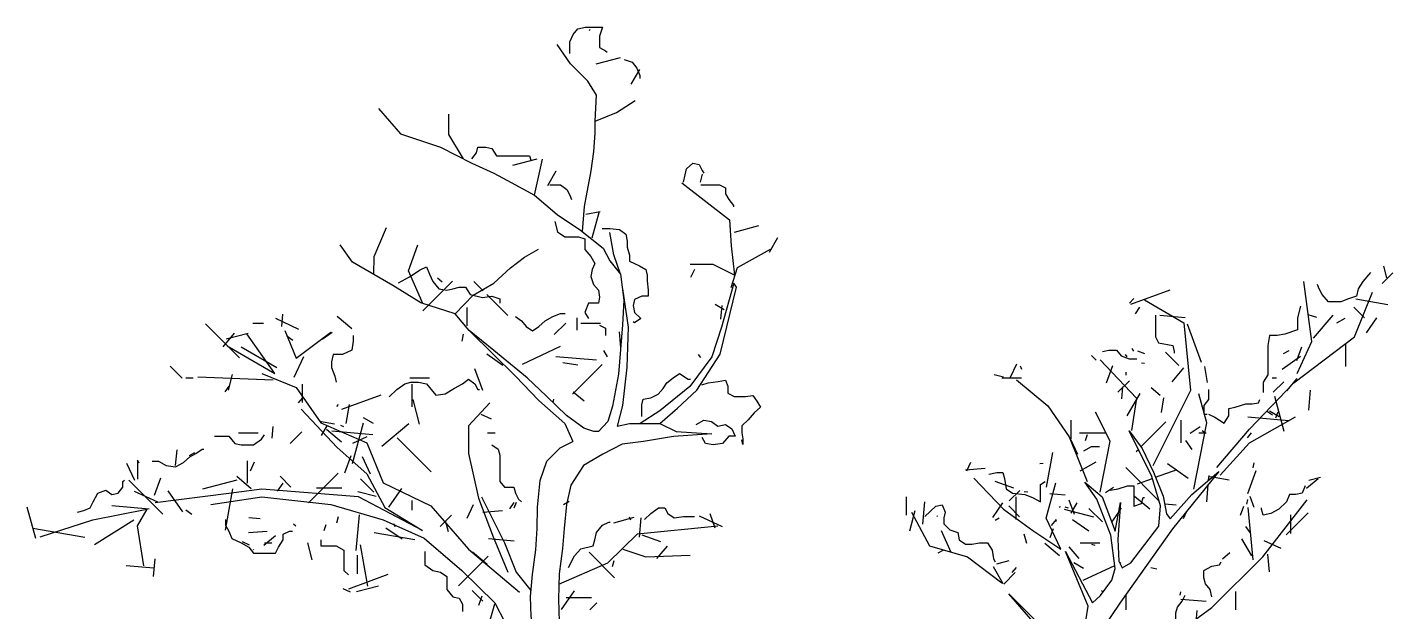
# Model space of a CAD drawing. Extents: x -1.04 to 1.85, y -0.02 to 4.94.
# Drawn here: x -1.045 to 1.47, y 3.861 to 4.937 of the extents above; entities that cross this region are included whole.
import ezdxf

# ---------------------------------------------------------------- set-up
doc = ezdxf.new("R2010")
doc.units = 0
doc.header["$MEASUREMENT"] = 0
doc.layers.add('TREES', color=3, linetype='CONTINUOUS')

msp = doc.modelspace()

# ---------------------------------------------------------------- linework, layer by layer
at = {"layer": 'TREES', "color": 3}
msp.add_line((-0.0095, 4.9314), (-0.0084, 4.9337), dxfattribs=at)
at = {"layer": 'TREES'}
for p, q in [((0.0031, 4.87), (0.0479, 4.882)), ((0.0675, 4.8329), (0.0831, 4.8599)), ((-0.1507, 4.6832), (-0.1059, 4.6952)), ((-0.0863, 4.6462), (-0.0707, 4.6731)), ((0.1951, 4.652), (0.199, 4.6666)), ((-0.0161, 4.5933), (0.0102, 4.5979)), ((-0.0042, 4.5493), (0.009, 4.5986)), ((0.2577, 4.5602), (0.3025, 4.5722)), ((0.3221, 4.5231), (0.3376, 4.5501)), ((0.1776, 4.4769), (0.1847, 4.4921)), ((1.4506, 4.4654), (1.4702, 4.4851)), ((1.4597, 4.476), (1.4539, 4.4975)), ((-0.3165, 4.4149), (-0.2618, 4.4696)), ((-0.2809, 4.468), (-0.2893, 4.4751)), ((-0.2053, 4.4518), (-0.2227, 4.4692)), ((0.9876, 4.4274), (1.0603, 4.4539)), ((-0.16, 4.4065), (-0.1985, 4.4451)), ((0.2386, 4.4171), (0.2219, 4.4268)), ((0.9853, 4.4292), (0.9937, 4.4376)), ((1.461, 4.4263), (1.4022, 4.4366)), ((-0.5761, 4.3861), (-0.5741, 4.4089)), ((-0.447, 4.3821), (-0.4739, 4.4047)), ((-0.2346, 4.3872), (-0.2346, 4.4211)), ((-0.0323, 4.3794), (-0.0323, 4.4023)), ((0.2326, 4.4), (0.2348, 4.4251)), ((0.9962, 4.4097), (1.0047, 4.4219)), ((1.0881, 4.4024), (1.0413, 4.4065)), ((1.3308, 4.4031), (1.3143, 4.4075)), ((1.3671, 4.3929), (1.3826, 4.4018)), ((1.4182, 4.4019), (1.3984, 4.4217)), ((1.4219, 4.3745), (1.4413, 4.4023)), ((-0.6543, 4.3287), (-0.717, 4.3914)), ((-0.6101, 4.3919), (-0.6294, 4.3919)), ((-0.5445, 4.381), (-0.5871, 4.4008)), ((-0.0742, 4.3712), (-0.0531, 4.3922)), ((0.0111, 4.3919), (-0.0252, 4.3919)), ((1.1179, 4.3198), (1.0921, 4.3908)), ((1.4485, 4.3971), (1.4484, 4.3972)), ((-0.6839, 4.3487), (-0.663, 4.3737)), ((-0.6784, 4.3633), (-0.6382, 4.374)), ((-0.5558, 4.3603), (-0.567, 4.3682)), ((-0.5015, 4.3629), (-0.4835, 4.3755)), ((-0.2437, 4.3592), (-0.2414, 4.3724)), ((0.0485, 4.3469), (0.0459, 4.3763)), ((1.3838, 4.3128), (1.3838, 4.3544)), ((-0.5853, 4.3104), (-0.6507, 4.3482)), ((-0.5533, 4.2931), (-0.5357, 4.3309)), ((-0.1688, 4.3145), (-0.1985, 4.3353)), ((-0.1328, 4.3171), (-0.0627, 4.3498)), ((0.0038, 4.324), (-0.0715, 4.3306)), ((0.0236, 4.3304), (0.0168, 4.3422)), ((0.1958, 4.3294), (0.1915, 4.3346)), ((0.9238, 4.324), (0.9152, 4.3326)), ((0.9813, 4.3303), (0.9783, 4.3346)), ((0.9933, 4.3406), (0.9903, 4.3457)), ((1.0136, 4.3359), (1.0008, 4.3406)), ((1.0765, 4.3144), (1.0517, 4.3392)), ((1.2665, 4.3079), (1.3006, 4.3318)), ((1.2692, 4.3363), (1.2795, 4.3423)), ((1.2936, 4.3239), (1.3026, 4.3487)), ((-0.7599, 4.2912), (-0.7817, 4.313)), ((-0.2058, 4.2685), (-0.2203, 4.3085)), ((-0.031, 4.3148), (-0.0586, 4.3196)), ((-0.0405, 4.2618), (0.0142, 4.3165)), ((0.7662, 4.293), (0.7776, 4.3173)), ((0.787, 4.3069), (0.7848, 4.313)), ((0.9429, 4.2825), (0.9545, 4.3144)), ((0.9792, 4.2967), (0.9792, 4.302)), ((1.0129, 4.318), (1.0075, 4.3189)), ((1.0638, 4.2841), (1.0856, 4.3101)), ((1.1291, 4.2833), (1.124, 4.3126)), ((-0.7392, 4.2908), (-0.7529, 4.2908)), ((-0.6807, 4.266), (-0.6734, 4.2764)), ((-0.6744, 4.2689), (-0.6667, 4.2977)), ((-0.5381, 4.2461), (-0.5381, 4.2801)), ((-0.3042, 4.2908), (-0.3405, 4.2908)), ((-0.3358, 4.2384), (-0.3358, 4.2801)), ((0.7531, 4.293), (0.7361, 4.2975)), ((0.7864, 4.2908), (0.7501, 4.2908)), ((0.9642, 4.2651), (0.9852, 4.2862)), ((1.2559, 4.2908), (1.2485, 4.2908)), ((1.2503, 4.2651), (1.2697, 4.2845)), ((1.2752, 4.2676), (1.2943, 4.2904)), ((-0.5453, 4.2456), (-0.5376, 4.2547)), ((-0.4655, 4.2341), (-0.3928, 4.2606)), ((-0.3222, 4.2062), (-0.3343, 4.2516)), ((-0.0764, 4.2463), (-0.0753, 4.2525)), ((-0.0191, 4.2484), (-0.0393, 4.2653)), ((0.9711, 4.2531), (0.973, 4.2751)), ((0.9814, 4.2214), (1.0053, 4.2629)), ((1.042, 4.259), (1.0252, 4.2731)), ((1.0442, 4.2279), (1.0489, 4.2548)), ((1.2706, 4.1929), (1.2533, 4.2575)), ((1.3157, 4.232), (1.3189, 4.2687)), ((-0.4746, 4.2388), (-0.472, 4.2424)), ((-0.4578, 4.2076), (-0.4516, 4.2424)), ((1.2487, 4.2227), (1.2375, 4.2305)), ((1.2614, 4.2198), (1.2434, 4.2302)), ((1.2549, 4.2177), (1.259, 4.2289)), ((-0.5941, 4.1804), (-0.5922, 4.2023)), ((-0.4791, 4.2065), (-0.5067, 4.2113)), ((-0.503, 4.1852), (-0.4919, 4.2043)), ((-0.4618, 4.2017), (-0.4674, 4.2038)), ((-0.4458, 4.1338), (-0.4258, 4.2085)), ((-0.4075, 4.2078), (-0.4255, 4.2182)), ((-0.392, 4.1657), (-0.3419, 4.2077)), ((-0.1897, 4.2155), (-0.2086, 4.2243)), ((0.878, 4.1828), (0.878, 4.2134)), ((1.0065, 4.1644), (1.0526, 4.2104)), ((1.0803, 4.1718), (1.0803, 4.2134)), ((1.0973, 4.1895), (1.1154, 4.2021)), ((1.2787, 4.2125), (1.2035, 4.2191)), ((-0.6196, 4.1896), (-0.6559, 4.1896)), ((-0.5605, 4.1709), (-0.5395, 4.1919)), ((-0.4663, 4.1731), (-0.4941, 4.1964)), ((-0.4084, 4.1869), (-0.4837, 4.1935)), ((-0.4455, 4.1712), (-0.4186, 4.1838)), ((-0.3009, 4.1183), (-0.3636, 4.181)), ((-0.1832, 4.1896), (-0.1971, 4.1896)), ((0.8902, 4.1507), (0.8768, 4.1795)), ((0.878, 4.1795), (0.878, 4.1827)), ((0.9405, 4.1896), (0.8935, 4.1896)), ((0.9042, 4.1763), (0.9083, 4.1874)), ((1.101, 4.1594), (1.0891, 4.1764)), ((1.1267, 4.1896), (1.1131, 4.1896)), ((1.124, 4.1902), (1.1195, 4.194)), ((1.2025, 4.181), (1.2102, 4.1901)), ((-0.7717, 4.1303), (-0.7692, 4.1588)), ((-0.746, 4.1485), (-0.7361, 4.1542)), ((0.8326, 4.09), (0.8439, 4.1544)), ((0.9979, 4.1558), (1.0018, 4.1597)), ((-0.8467, 4.1023), (-0.8615, 4.1341)), ((-0.839, 4.1346), (-0.842, 4.1398)), ((-0.8415, 4.1051), (-0.8415, 4.139)), ((-0.6392, 4.0974), (-0.6392, 4.139)), ((-0.6338, 4.1206), (-0.6262, 4.1368)), ((-0.4598, 4.1168), (-0.4482, 4.1486)), ((-0.4125, 4.1144), (-0.4273, 4.1462)), ((0.6858, 4.1204), (0.6933, 4.1366)), ((0.8262, 4.134), (0.8203, 4.1335)), ((0.8946, 4.1201), (0.924, 4.137)), ((1.0396, 4.0652), (0.9785, 4.1263)), ((1.0937, 4.106), (1.0552, 4.133)), ((1.2135, 4.126), (1.2151, 4.1349)), ((-0.7953, 4.0405), (-0.858, 4.1032)), ((-0.8104, 4.0753), (-0.7988, 4.1072)), ((-0.7214, 4.0869), (-0.6582, 4.1038)), ((-0.6323, 4.0872), (-0.6592, 4.1097)), ((-0.5593, 4.0905), (-0.579, 4.1103)), ((-0.5269, 4.0615), (-0.4722, 4.1162)), ((-0.4065, 4.0809), (-0.4314, 4.1057)), ((0.7195, 4.1246), (0.6834, 4.1215)), ((0.7721, 4.0882), (0.738, 4.1006)), ((1.0004, 4.0965), (1.0275, 4.1064)), ((1.0333, 4.1085), (1.0731, 4.123)), ((1.1312, 4.1032), (1.132, 4.1118)), ((1.1377, 4.1087), (1.1333, 4.1095)), ((1.1691, 4.1032), (1.1411, 4.1081)), ((1.3117, 4.0884), (1.3327, 4.106)), ((1.3157, 4.103), (1.337, 4.1087)), ((-0.8047, 4.0624), (-0.8473, 4.0823)), ((-0.7583, 4.045), (-0.7853, 4.0835)), ((-0.6797, 4.0111), (-0.6663, 4.0872)), ((-0.5838, 4.0828), (-0.5735, 4.0975)), ((-0.4655, 4.0885), (-0.5125, 4.0885)), ((-0.4023, 4.0728), (-0.4363, 4.0819)), ((-0.3791, 4.0536), (-0.3552, 4.0877)), ((0.7639, 4.0649), (0.7833, 4.0842)), ((0.7983, 4.0813), (0.7913, 4.0819)), ((0.8666, 4.0753), (0.8389, 4.0777)), ((0.9414, 4.0803), (0.956, 4.0905)), ((1.1277, 4.063), (1.1305, 4.0949)), ((-1.0294, 3.9957), (-1.045, 4.0537)), ((-0.8206, 4.0497), (-0.8892, 4.0557)), ((-0.3358, 4.048), (-0.3358, 4.0659)), ((-0.2347, 4.033), (-0.2229, 4.0584)), ((-0.1563, 4.0501), (-0.148, 4.062)), ((-0.1478, 4.052), (-0.1439, 4.0624)), ((-0.0571, 4.0584), (-0.0468, 4.0644)), ((0.5746, 4.0385), (0.5746, 4.0724)), ((0.6045, 4.0224), (0.6081, 4.0635)), ((0.7334, 4.0345), (0.7521, 4.0612)), ((0.7829, 4.0358), (0.7631, 4.0556)), ((0.7769, 4.0307), (0.7769, 4.0724)), ((0.857, 4.053), (0.8576, 4.0555)), ((0.8728, 4.0516), (0.8672, 4.0536)), ((0.8841, 4.0402), (0.8745, 4.0665)), ((0.8781, 4.0426), (0.8891, 4.0617)), ((0.9356, 4.0262), (0.9108, 4.051)), ((0.9678, 4.0476), (0.9704, 4.0514)), ((1.0227, 4.0499), (0.9949, 4.0733)), ((1.0711, 4.0574), (1.0503, 4.0592)), ((1.1898, 4.0388), (1.1959, 4.0555)), ((1.2016, 4.0587), (1.2032, 4.0675)), ((1.215, 4.0531), (1.2078, 4.0728)), ((-0.7416, 4.0401), (-0.7528, 4.0479)), ((-0.6161, 4.0318), (-0.6368, 4.0336)), ((-0.475, 4.0246), (-0.472, 4.0361)), ((-0.439, 3.9739), (-0.4333, 4.0391)), ((-0.2845, 4.0178), (-0.2635, 4.0388)), ((-0.269, 4.0079), (-0.2744, 4.028)), ((-0.1696, 4.0469), (-0.2057, 4.0437)), ((0.0356, 4.0248), (0.073, 4.0349)), ((0.067, 4.0294), (0.0645, 4.0348)), ((0.0828, 3.9982), (0.0859, 4.0338)), ((0.2358, 4.0171), (0.1932, 4.037)), ((0.2222, 4.0146), (0.2127, 4.0409)), ((0.5805, 4.0097), (0.5905, 4.0471)), ((0.6307, 4.0363), (0.6316, 4.0374)), ((0.738, 4.0297), (0.7452, 4.0338)), ((0.842, 4.0198), (0.8511, 4.0306)), ((0.8499, 4.0268), (0.851, 4.0308)), ((0.9104, 4.0092), (0.8807, 4.03)), ((0.9527, 4.026), (0.9656, 4.0445)), ((1.0848, 4.0328), (1.0909, 4.0459)), ((1.2739, 4.0026), (1.3145, 4.0432)), ((1.2826, 4.0052), (1.2826, 4.0391)), ((-0.9389, 3.9973), (-1.0348, 4.0142)), ((-0.6029, 4.0089), (-0.6378, 4.0059)), ((-0.609, 3.9836), (-0.588, 4.0012)), ((-0.5503, 4.0183), (-0.5549, 4.0222)), ((-0.4984, 4.0105), (-0.4944, 4.0217)), ((-0.3313, 3.9931), (-0.4057, 4.0062)), ((-0.3545, 3.9942), (-0.3843, 4.015)), ((-0.3672, 4.0174), (-0.3697, 4.0227)), ((0.1219, 3.9893), (0.0878, 4.0017)), ((0.7963, 3.9863), (0.7916, 4.0038)), ((0.8391, 3.9973), (0.8452, 4.0141)), ((1.2078, 4.0068), (1.2, 4.018)), ((-0.6359, 3.9837), (-0.6483, 3.9895)), ((-0.6274, 3.9742), (-0.6283, 3.9752)), ((-0.5946, 3.9873), (-0.6083, 3.9873)), ((-0.52, 3.9561), (-0.5285, 3.9876)), ((-0.4178, 3.9079), (-0.4312, 3.984)), ((-0.1484, 3.9909), (-0.1952, 3.995)), ((0.115, 3.9587), (0.1342, 3.9815)), ((0.6331, 3.9691), (0.6421, 3.9743)), ((0.8566, 3.964), (0.8297, 3.9866)), ((0.8924, 3.9587), (0.8744, 3.9801)), ((0.931, 3.9873), (0.8947, 3.9873)), ((0.9219, 3.9829), (0.9162, 3.9844)), ((1.0478, 3.9879), (1.0468, 3.9882)), ((1.2108, 3.9639), (1.1926, 3.9953)), ((1.2651, 3.977), (1.2336, 3.9917)), ((-0.8123, 3.9256), (-0.8094, 3.9583)), ((-0.4369, 3.9308), (-0.4369, 3.9647)), ((-0.2509, 3.9084), (-0.1962, 3.9631)), ((-0.1978, 3.9478), (-0.2247, 3.9704)), ((0.037, 3.9234), (-0.0102, 3.9706)), ((0.0331, 3.9439), (0.0362, 3.9553)), ((0.741, 3.949), (0.7636, 3.955)), ((0.9008, 3.9402), (0.8827, 3.9506)), ((0.9673, 3.9503), (0.9699, 3.9515)), ((1.1566, 3.9582), (1.1704, 3.9698)), ((1.2433, 3.9344), (1.2404, 3.9671)), ((-0.8118, 3.9408), (-0.8629, 3.9452)), ((-0.4527, 3.9032), (-0.38, 3.9297)), ((0.7527, 3.9124), (0.7346, 3.9438)), ((0.7538, 3.9117), (0.7749, 3.9328)), ((0.7694, 3.9332), (0.777, 3.9423)), ((0.8998, 3.9189), (0.9583, 3.9461)), ((1.0355, 3.9394), (1.0245, 3.9414)), ((-0.4498, 3.897), (-0.4632, 3.9032)), ((-0.4385, 3.8978), (-0.3983, 3.9086)), ((-0.2058, 3.8802), (-0.2256, 3.9)), ((-0.0609, 3.8649), (-0.037, 3.899)), ((0.9366, 3.897), (0.9341, 3.899)), ((-0.2129, 3.873), (-0.2068, 3.8898)), ((-0.0055, 3.8862), (-0.0526, 3.8862)), ((-0.0085, 3.8646), (0.0039, 3.877)), ((0.9792, 3.8641), (0.9792, 3.8931)), ((1.0786, 3.8916), (1.0802, 3.8975)), ((1.1266, 3.8794), (1.0797, 3.8835)), ((1.1815, 3.8643), (1.1815, 3.8981)), ((1.1083, 3.8409), (1.1102, 3.8629))]:
    msp.add_line(p, q, dxfattribs=at)
for points in [[(-0.0457, 4.8891), (-0.0457, 4.9104), (-0.0397, 4.9241), (-0.0311, 4.9346), (-0.0169, 4.9374), (0.0148, 4.9374), (0.0089, 4.9213), (0.0089, 4.8999), (0.0204, 4.8943), (0.0234, 4.8919)], [(-0.0221, 4.561), (-0.0184, 4.607), (-0.0061, 4.6733), (-0.0012, 4.7089), (0.0013, 4.7421), (0.0013, 4.7642), (0.0038, 4.8121), (-0.0122, 4.8379), (-0.0441, 4.8699), (-0.0686, 4.9055)], [(0.0548, 4.8782), (0.0694, 4.8729), (0.078, 4.8621), (0.0836, 4.8488), (0.0836, 4.8432)], [(-0.3979, 4.7878), (-0.3574, 4.7411), (-0.2837, 4.7165), (-0.226, 4.6869), (-0.1854, 4.6685), (-0.1535, 4.6513), (-0.1105, 4.6279), (-0.0958, 4.6943)], [(0.0013, 4.7642), (0.0406, 4.7802), (0.075, 4.8023)], [(-0.2413, 4.6948), (-0.2687, 4.7402), (-0.2687, 4.7776)], [(-0.2262, 4.6953), (-0.2176, 4.7062), (-0.2149, 4.7167), (-0.2004, 4.7167), (-0.1892, 4.7143), (-0.1806, 4.7006), (-0.12, 4.7006), (-0.1174, 4.6925)], [(0.1639, 4.6523), (0.1669, 4.6656), (0.1695, 4.6764), (0.1811, 4.6873), (0.1927, 4.6845), (0.1983, 4.6736), (0.2013, 4.6684)], [(-0.0827, 4.647), (-0.0629, 4.647), (-0.0513, 4.6389), (-0.0457, 4.6281), (-0.0427, 4.62)], [(0.1607, 4.6508), (0.2484, 4.5828), (0.2514, 4.5346), (0.2575, 4.4807), (0.2182, 4.5006), (0.1759, 4.5006)], [(0.1957, 4.647), (0.2301, 4.647), (0.2413, 4.6414), (0.2413, 4.6309), (0.2473, 4.62), (0.2558, 4.6092), (0.2558, 4.6064)], [(-0.1105, 4.6279), (-0.0688, 4.5923), (-0.0258, 4.564), (0.0159, 4.5308), (0.0282, 4.5075), (0.0478, 4.4829), (0.0356, 4.5185), (0.0282, 4.5591)], [(-0.0733, 4.5797), (-0.0685, 4.5605), (-0.055, 4.5517), (-0.0296, 4.5517), (-0.018, 4.5475), (-0.018, 4.5283), (-0.0068, 4.5153), (0.0003, 4.5023), (-0.0042, 4.4915), (-0.0068, 4.4785), (-0.002, 4.4635), (0.007, 4.4529), (0.0092, 4.44), (0.007, 4.4291), (-0.0113, 4.4291), (-0.018, 4.412), (-0.0113, 4.4011)], [(-0.4066, 4.4819), (-0.4058, 4.5152), (-0.383, 4.5688)], [(0.0141, 4.5668), (0.0279, 4.5668), (0.0462, 4.5647), (0.0574, 4.5563), (0.0601, 4.5433), (0.0601, 4.5325), (0.0645, 4.5174), (0.0645, 4.5065), (0.0828, 4.4981), (0.0944, 4.4915), (0.0967, 4.481), (0.0967, 4.4701), (0.0989, 4.4529), (0.0989, 4.4421), (0.0873, 4.4421), (0.0735, 4.4358), (0.0713, 4.4249), (0.0735, 4.412), (0.0851, 4.4011), (0.0735, 4.3927), (0.0713, 4.3948)], [(-0.2568, 4.4094), (-0.3199, 4.4296), (-0.3715, 4.4616), (-0.4458, 4.5046), (-0.4686, 4.5366)], [(-0.3164, 4.4285), (-0.343, 4.4885), (-0.3258, 4.5366)], [(0.0478, 4.4829), (0.054, 4.435), (0.0515, 4.3895), (0.0441, 4.2987), (0.033, 4.2397), (0.0244, 4.2115), (0.0072, 4.193), (-0.0014, 4.193), (-0.0199, 4.1992), (-0.0518, 4.2225), (-0.0886, 4.2582), (-0.1242, 4.2914), (-0.1856, 4.3418), (-0.231, 4.3786), (-0.2568, 4.4094), (-0.2236, 4.4437), (-0.1855, 4.4658), (-0.1548, 4.4941), (-0.129, 4.5137), (-0.1032, 4.5284)], [(0.2514, 4.4581), (0.2635, 4.4949), (0.324, 4.5289)], [(-0.361, 4.4666), (-0.3412, 4.4775), (-0.3211, 4.4908), (-0.3095, 4.4964), (-0.3039, 4.4827), (-0.2979, 4.4694), (-0.2867, 4.4557), (-0.2721, 4.4533), (-0.2609, 4.4557), (-0.2493, 4.4585), (-0.2377, 4.4585), (-0.2291, 4.4452), (-0.2064, 4.4396), (-0.1892, 4.4424), (-0.1746, 4.4372), (-0.1746, 4.4291)], [(1.4295, 4.4855), (1.4153, 4.4694), (1.4067, 4.4557), (1.4037, 4.4424), (1.3891, 4.4372), (1.3749, 4.4316), (1.3521, 4.4316), (1.3405, 4.4452), (1.3349, 4.4557), (1.3319, 4.4638)], [(0.0513, 4.4559), (0.0618, 4.3852), (0.0592, 4.3116), (0.0515, 4.2405), (0.0415, 4.2025), (0.0641, 4.2073), (0.12, 4.2073), (0.1502, 4.1931), (0.2161, 4.1883), (0.1451, 4.1835), (0.0903, 4.1743)], [(0.12, 4.2073), (0.1528, 4.2357), (0.1882, 4.2688), (0.2312, 4.3354), (0.2615, 4.4587), (0.2566, 4.4659), (0.2338, 4.3852), (0.2161, 4.3306), (0.1756, 4.276), (0.12, 4.2309), (0.0843, 4.2073)], [(1.2943, 4.2994), (1.3215, 4.3589), (1.3063, 4.4694)], [(1.0131, 4.4354), (1.0857, 4.3929), (1.0978, 4.2682), (1.0283, 4.1293)], [(1.1461, 4.1265), (1.2066, 4.1973), (1.2882, 4.2823), (1.4001, 4.3674), (1.4333, 4.4496)], [(-0.1458, 4.4046), (-0.1346, 4.3965), (-0.126, 4.386), (-0.1144, 4.378), (-0.1029, 4.386), (-0.0913, 4.3965), (-0.0771, 4.4046), (-0.0629, 4.4102), (-0.0543, 4.4102)], [(1.0334, 4.4074), (1.0334, 4.3671), (1.039, 4.3563), (1.0652, 4.351), (1.0678, 4.3401), (1.0678, 4.3373)], [(1.3002, 4.4235), (1.2946, 4.4021), (1.2946, 4.3804), (1.2718, 4.3724), (1.2572, 4.3699), (1.243, 4.3699), (1.24, 4.351), (1.24, 4.2971), (1.2314, 4.2837), (1.2314, 4.2648)], [(1.3245, 4.3645), (1.3608, 4.407)], [(-0.5708, 4.3787), (-0.5496, 4.3277), (-0.4861, 4.3759)], [(-0.2289, 4.3769), (-0.1459, 4.295), (-0.1028, 4.2498), (-0.0546, 4.2073), (-0.0399, 4.1741)], [(0.0089, 4.3885), (0.0204, 4.3832), (0.0204, 4.3699)], [(-0.6766, 4.3504), (-0.5889, 4.2994), (-0.6403, 4.373)], [(-0.4444, 4.3699), (-0.4444, 4.3591), (-0.4474, 4.3429), (-0.4645, 4.3349), (-0.4817, 4.3349), (-0.4847, 4.3212), (-0.4847, 4.3107), (-0.4787, 4.2946), (-0.4761, 4.2837)], [(0.9359, 4.3401), (0.9475, 4.3429), (0.9617, 4.3429), (0.9703, 4.3321), (0.9848, 4.3268), (0.999, 4.3268)], [(0.9315, 4.3249), (0.998, 4.254), (0.989, 4.1945)], [(-0.731, 4.2937), (-0.5919, 4.288)], [(-0.6131, 4.2994), (-0.5496, 4.2738), (-0.5043, 4.2087), (-0.4196, 4.1718), (-0.3894, 4.0981), (-0.3017, 4.0556), (-0.2322, 3.9763), (-0.1385, 3.8969)], [(-0.3782, 4.2568), (-0.364, 4.2701), (-0.3498, 4.2809), (-0.3383, 4.2837), (-0.3241, 4.2837), (-0.3095, 4.2809), (-0.3009, 4.2701), (-0.2923, 4.2596), (-0.2751, 4.262), (-0.2579, 4.2729), (-0.2433, 4.2809), (-0.2321, 4.289), (-0.2206, 4.2809), (-0.2149, 4.2701), (-0.212, 4.2701)], [(0.0873, 4.2203), (0.0873, 4.2421), (0.0896, 4.2526), (0.1034, 4.2547), (0.1172, 4.2613), (0.1266, 4.2722), (0.1333, 4.2827), (0.1449, 4.2915), (0.1565, 4.2999), (0.1725, 4.2894), (0.177, 4.2894)], [(0.1976, 4.2785), (0.2091, 4.2827), (0.2274, 4.2848), (0.2413, 4.2873), (0.2458, 4.2764), (0.2458, 4.2634), (0.2573, 4.2571), (0.2779, 4.2571), (0.2917, 4.2592), (0.2988, 4.2484), (0.3055, 4.2375), (0.294, 4.227), (0.2827, 4.214), (0.2712, 4.2032), (0.2712, 4.1902), (0.2734, 4.1794), (0.2734, 4.1689), (0.2712, 4.1773)], [(0.7774, 4.288), (0.8348, 4.2398), (0.8741, 4.1832), (0.9073, 4.101)], [(1.1038, 4.0868), (1.128, 4.2087), (1.1129, 4.2625)], [(1.1309, 4.2701), (1.1309, 4.2515), (1.1223, 4.2407), (1.1223, 4.2246), (1.1283, 4.2246)], [(1.1309, 4.2246), (1.1425, 4.2193), (1.1597, 4.2084), (1.1683, 4.2217), (1.1683, 4.2354), (1.1799, 4.2379), (1.2, 4.2435), (1.2113, 4.2435), (1.2228, 4.2459), (1.2258, 4.2515)], [(-0.5405, 4.2342), (-0.474, 4.1633), (-0.4196, 4.1151), (-0.3864, 4.0528), (-0.3169, 4.0103), (-0.4347, 4.0726), (-0.6131, 4.0868), (-0.6735, 4.0783), (-0.8096, 4.0613)], [(-0.1929, 4.2455), (-0.2322, 4.203), (-0.2322, 4.152), (-0.2141, 4.0698), (-0.1869, 3.9989), (-0.1597, 3.9338)], [(0.9315, 4.0811), (0.9497, 4.1747), (0.9225, 4.2285)], [(0.1871, 4.2056), (0.2013, 4.2137), (0.2155, 4.2112), (0.2271, 4.2028), (0.2413, 4.2056), (0.2529, 4.1976), (0.2588, 4.1843), (0.2473, 4.1843), (0.2357, 4.1706), (0.2185, 4.1682), (0.2043, 4.1706), (0.1983, 4.1815)], [(1.1522, 4.1123), (1.2066, 4.1718), (1.2912, 4.22)], [(-0.6999, 4.1843), (-0.6738, 4.1843), (-0.6626, 4.1706), (-0.651, 4.1682), (-0.6282, 4.1682), (-0.6136, 4.1787), (-0.608, 4.1867)], [(0.9047, 3.8439), (0.9093, 3.8711), (0.8678, 3.9718), (0.9175, 3.8771), (0.9319, 3.8905), (0.9526, 3.9191), (0.9591, 3.9403), (0.9511, 4.0018), (0.9255, 4.0679), (0.9029, 4.0996), (0.935, 4.0725), (0.9591, 4.0093), (0.9688, 4.0619), (0.9639, 3.9944), (0.9655, 3.9537), (0.9719, 3.9417), (0.988, 3.9506), (1.0393, 4.0184), (1.0424, 4.0559), (1.0265, 4.11), (0.9847, 4.1943), (1.0088, 4.1612), (1.0296, 4.1177), (1.0472, 4.0739), (1.0537, 4.041), (1.0601, 4.0318), (1.1003, 4.077), (1.15, 4.1191), (1.0649, 4.0138), (0.9688, 3.8785), (0.9127, 3.7958)], [(-0.8147, 4.1384), (-0.8031, 4.1384), (-0.7889, 4.1303), (-0.7717, 4.1275), (-0.7571, 4.1356), (-0.7455, 4.1464), (-0.7343, 4.152), (-0.7227, 4.1601), (-0.7197, 4.1601)], [(-0.1892, 4.1682), (-0.1776, 4.1601), (-0.1746, 4.1492), (-0.1746, 4.1009), (-0.166, 4.09), (-0.1488, 4.09), (-0.1458, 4.0792), (-0.1402, 4.0683), (-0.1346, 4.0631)], [(-0.0671, 3.4219), (-0.0475, 3.4724), (-0.0328, 3.5154), (-0.0341, 3.5621), (-0.0427, 3.6039), (-0.0514, 3.6383), (-0.065, 3.6788), (-0.0835, 3.7279), (-0.0958, 3.7685), (-0.1082, 3.8102), (-0.1169, 3.852), (-0.1181, 3.8889), (-0.1145, 3.9294), (-0.1084, 3.9749), (-0.106, 4.0142), (-0.1049, 4.0535), (-0.1, 4.1027), (-0.0878, 4.1384), (-0.0632, 4.163), (-0.0399, 4.1741)], [(0.0903, 4.1743), (0.051, 4.1693), (0.0154, 4.1508), (-0.0202, 4.1299), (-0.0435, 4.0942), (-0.052, 4.0585), (-0.0557, 4.0143), (-0.0593, 3.9774), (-0.0654, 3.9307), (-0.0665, 3.884), (-0.0652, 3.8422)], [(0.9015, 4.1573), (0.9157, 4.1654), (0.9303, 4.1654)], [(-0.9522, 4.0441), (-0.9409, 4.047), (-0.9294, 4.0522), (-0.9238, 4.0631), (-0.9152, 4.0792), (-0.9006, 4.0848), (-0.889, 4.0767), (-0.8778, 4.0792), (-0.8692, 4.09), (-0.8692, 4.1009), (-0.8662, 4.1033)], [(0.6988, 4.1066), (0.7532, 4.0499), (0.8076, 4.0103), (0.859, 3.9763), (0.8318, 4.0329), (0.8499, 4.0981)], [(0.7263, 4.1142), (0.7408, 4.117), (0.752, 4.117), (0.755, 4.1062), (0.758, 4.0872), (0.7696, 4.0792), (0.7924, 4.0767), (0.8066, 4.0711), (0.8212, 4.0631), (0.8212, 4.0953), (0.8298, 4.1009)], [(1.2036, 4.0783), (1.2187, 4.1208)], [(0.9501, 4.0848), (0.9646, 4.0872), (0.9818, 4.0928), (0.9934, 4.0928), (0.9934, 4.055), (1.0076, 4.0603), (1.0106, 4.0711), (1.0132, 4.0711)], [(1.3088, 4.0928), (1.3032, 4.0792), (1.2916, 4.0767), (1.2804, 4.0767), (1.2744, 4.0631), (1.2602, 4.0498), (1.2456, 4.0417), (1.2314, 4.0389), (1.2284, 4.0498), (1.2284, 4.0522)], [(-1.0211, 3.9989), (-0.9244, 4.0301), (-0.8247, 4.0499), (-0.8428, 4.0188), (-0.8307, 3.9451)], [(-0.7068, 4.0585), (-0.6131, 4.0726), (-0.4861, 4.0585), (-0.3894, 4.0301), (-0.3138, 3.9961), (-0.2443, 3.9366), (-0.1839, 3.8771), (-0.1264, 3.7665), (-0.075, 3.6702), (-0.0509, 3.5937), (-0.0357, 3.5228)], [(-0.208, 4.0726), (-0.1657, 3.9876), (-0.1446, 3.9338), (-0.1174, 3.8997), (-0.1172, 3.8997)], [(0.0922, 4.0308), (0.1038, 4.0417), (0.118, 4.0522), (0.1296, 4.0522), (0.1352, 4.0417), (0.1467, 4.0336), (0.1639, 4.0361), (0.1841, 4.0361)], [(0.6086, 4.0361), (0.6287, 4.055), (0.6403, 4.0578), (0.6459, 4.0441), (0.6433, 4.0336), (0.6433, 4.0228), (0.6545, 4.0119), (0.6691, 4.0067), (0.6717, 3.993), (0.6833, 3.985), (0.6949, 3.985), (0.7091, 3.9878), (0.7236, 3.9878), (0.7322, 3.9744), (0.7349, 3.9583), (0.7378, 3.9527)], [(0.8197, 3.6418), (0.9859, 3.758), (1.1371, 3.8686), (1.2308, 3.9621), (1.3124, 4.067)], [(0.865, 4.0499), (0.9194, 4.0358)], [(1.2036, 4.0528), (1.2126, 3.9564)], [(-0.9214, 3.9848), (-0.8489, 4.0301)], [(-0.6798, 4.0308), (-0.6798, 4.02), (-0.6738, 4.0095), (-0.6682, 3.9958), (-0.651, 3.9878), (-0.6368, 3.9797), (-0.6282, 3.9688), (-0.5878, 3.9688), (-0.5822, 3.9797), (-0.5736, 3.993), (-0.5736, 4.0039), (-0.5621, 4.0095), (-0.5565, 4.0095)], [(-0.0483, 3.9422), (-0.0371, 3.9636), (-0.0255, 3.9769), (-0.0023, 3.9825), (0.0003, 3.993), (0.0033, 4.0067), (0.0148, 4.02), (0.0261, 4.0256), (0.029, 4.0256)], [(0.5839, 4.0443), (0.6172, 3.9819), (0.6867, 3.9621), (0.7502, 3.9139)], [(-0.0658, 3.9116), (0.0247, 3.9508), (0.0791, 4.0046), (0.2272, 4.0188)], [(0.6383, 4.0103), (0.6565, 3.9706)], [(-0.5045, 3.993), (-0.5045, 3.9825), (-0.4761, 3.9825), (-0.4616, 3.9744), (-0.4616, 3.9366), (-0.453, 3.9286)], [(0.0519, 3.9763), (0.0942, 3.9621), (0.1759, 3.9649)], [(-0.3125, 3.9716), (-0.3125, 3.9475), (-0.2979, 3.9366), (-0.2837, 3.9338), (-0.2721, 3.9258), (-0.2721, 3.9016), (-0.2609, 3.8883), (-0.2493, 3.8855), (-0.2433, 3.875), (-0.2433, 3.8613)], [(1.1369, 3.8883), (1.1339, 3.9016), (1.1253, 3.9124), (1.1223, 3.9233), (1.1223, 3.9366), (1.1369, 3.9447), (1.1511, 3.9475), (1.1541, 3.9527)], [(-0.1789, 3.693), (-0.1736, 3.7588), (-0.2041, 3.804), (-0.1838, 3.8751)], [(0.8404, 3.805), (0.7634, 3.8936), (0.8565, 3.8004)], [(1.0708, 3.8371), (1.0708, 3.8585), (1.0738, 3.8694), (1.0823, 3.8802), (1.088, 3.8911)]]:
    msp.add_lwpolyline(points, dxfattribs=at)

doc.saveas('drawing.dxf')
